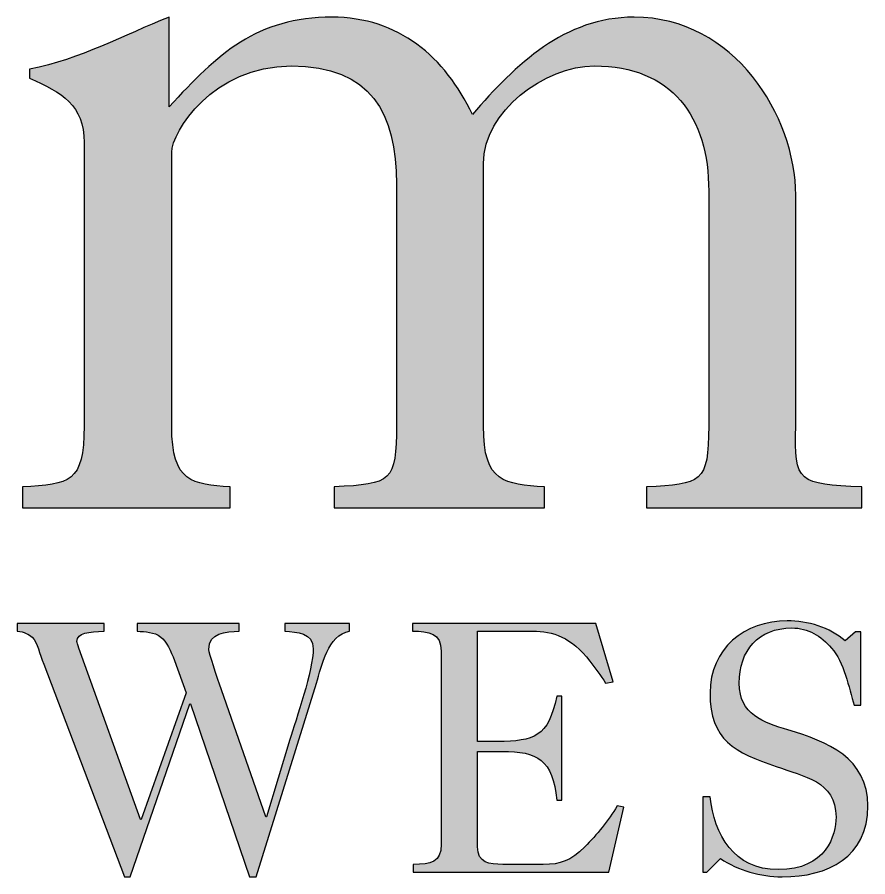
# Model space of a CAD drawing. Header units: millimetres. Extents: x 657.2 to 702.2, y 355.6 to 420.6.
# Drawn here: x 685.68 to 687.74, y 413.833 to 415.913 of the extents above; entities that cross this region are included whole.
import ezdxf

# ---------------------------------------------------------------- set-up
doc = ezdxf.new("R2010")
doc.units = ezdxf.units.MM
doc.layers.add('L18', color=4, linetype='Continuous')
doc.layers.add('TBLK18', color=4, linetype='Continuous')

# ---------------------------------------------------------------- blocks, each defined once
blk = doc.blocks.new('MRWA_Logo')
at = {"layer": 'TBLK18'}
h = blk.add_hatch(color=256, dxfattribs=at)
edge = h.paths.add_edge_path()
edge.add_spline(control_points=[(5.62, -12.6977), (5.62, -12.6977), (5.62, -12.4965), (5.62, -12.4965), (5.62, -12.4965), (6.0791, -12.465), (6.2175, -12.465), (6.2175, -11.9053), (6.2175, -11.9053), (6.2175, -11.9053), (6.2175, -9.1632), (6.2175, -9.1632), (6.2175, -9.1632), (6.2175, -8.7984), (6.0037, -8.6789), (5.6892, -8.5406), (5.6892, -8.5406), (5.6892, -8.5406), (5.6892, -8.4525), (5.6892, -8.4525), (5.6892, -8.4525), (6.186, -8.3582), (6.6011, -8.1192), (7.0414, -7.9494), (7.0414, -7.9494), (7.0414, -7.9494), (7.0414, -8.8173), (7.0414, -8.8173), (7.0414, -8.8173), (7.513, -8.3015), (7.8904, -7.9494), (8.62, -7.9494), (8.62, -7.9494), (9.2615, -7.9494), (9.7143, -8.333), (9.9784, -8.8927), (9.9784, -8.8927), (10.3998, -8.4022), (10.8715, -7.9494), (11.5445, -7.9494), (11.5445, -7.9494), (12.513, -7.9494), (13.1105, -8.9053), (13.1105, -9.6726), (13.1105, -9.6726), (13.1105, -9.6726), (13.1105, -11.9053), (13.1105, -11.9053), (13.1105, -11.9053), (13.0916, -12.465), (13.1419, -12.465), (13.752, -12.4965), (13.752, -12.4965), (13.752, -12.4965), (13.752, -12.6977), (13.752, -12.6977), (13.752, -12.6977), (13.752, -12.6977), (11.6639, -12.6977), (11.6639, -12.6977), (11.6639, -12.6977), (11.6639, -12.6977), (11.6639, -12.4965), (11.6639, -12.4965), (11.6639, -12.4965), (12.1922, -12.465), (12.2677, -12.465), (12.2677, -11.9053), (12.2677, -11.9053), (12.2677, -11.9053), (12.2677, -9.6349), (12.2677, -9.6349), (12.2677, -9.6349), (12.2677, -8.9116), (11.9092, -8.4211), (11.1608, -8.4211), (11.1608, -8.4211), (10.6765, -8.4211), (10.0853, -8.8613), (10.0853, -9.3644), (10.0853, -9.3644), (10.0853, -9.3644), (10.0853, -11.9053), (10.0853, -11.9053), (10.0853, -11.9053), (10.0853, -12.465), (10.2929, -12.465), (10.6765, -12.4965), (10.6765, -12.4965), (10.6765, -12.4965), (10.6765, -12.6977), (10.6765, -12.6977), (10.6765, -12.6977), (10.6765, -12.6977), (8.6388, -12.6977), (8.6388, -12.6977), (8.6388, -12.6977), (8.6388, -12.6977), (8.6388, -12.4965), (8.6388, -12.4965), (8.6388, -12.4965), (9.1986, -12.465), (9.2426, -12.4525), (9.2426, -11.8927), (9.2426, -11.8927), (9.2426, -11.8927), (9.2426, -9.5657), (9.2426, -9.5657), (9.2426, -9.5657), (9.2426, -8.8802), (8.9973, -8.4211), (8.2237, -8.4211), (8.2237, -8.4211), (7.4627, -8.4211), (7.0665, -9.0626), (7.0665, -9.2575), (7.0665, -9.2575), (7.0665, -9.2575), (7.0665, -11.9053), (7.0665, -11.9053), (7.0665, -11.9053), (7.0665, -12.465), (7.2678, -12.465), (7.6326, -12.4965), (7.6326, -12.4965), (7.6326, -12.4965), (7.6326, -12.6977), (7.6326, -12.6977), (7.6326, -12.6977), (7.6326, -12.6977), (5.62, -12.6977), (5.62, -12.6977)], knot_values=[0, 0, 0, 0, 0.030303, 0.030303, 0.030303, 0.030303, 0.060606, 0.060606, 0.060606, 0.060606, 0.090909, 0.090909, 0.090909, 0.090909, 0.121212, 0.121212, 0.121212, 0.121212, 0.151515, 0.151515, 0.151515, 0.151515, 0.181818, 0.181818, 0.181818, 0.181818, 0.212121, 0.212121, 0.212121, 0.212121, 0.242424, 0.242424, 0.242424, 0.242424, 0.272727, 0.272727, 0.272727, 0.272727, 0.30303, 0.30303, 0.30303, 0.30303, 0.333333, 0.333333, 0.333333, 0.333333, 0.363636, 0.363636, 0.363636, 0.363636, 0.393939, 0.393939, 0.393939, 0.393939, 0.424242, 0.424242, 0.424242, 0.424242, 0.454545, 0.454545, 0.454545, 0.454545, 0.484848, 0.484848, 0.484848, 0.484848, 0.515152, 0.515152, 0.515152, 0.515152, 0.545455, 0.545455, 0.545455, 0.545455, 0.575758, 0.575758, 0.575758, 0.575758, 0.606061, 0.606061, 0.606061, 0.606061, 0.636364, 0.636364, 0.636364, 0.636364, 0.666667, 0.666667, 0.666667, 0.666667, 0.69697, 0.69697, 0.69697, 0.69697, 0.727273, 0.727273, 0.727273, 0.727273, 0.757576, 0.757576, 0.757576, 0.757576, 0.787879, 0.787879, 0.787879, 0.787879, 0.818182, 0.818182, 0.818182, 0.818182, 0.848485, 0.848485, 0.848485, 0.848485, 0.878788, 0.878788, 0.878788, 0.878788, 0.909091, 0.909091, 0.909091, 0.909091, 0.939394, 0.939394, 0.939394, 0.939394, 0.969697, 0.969697, 0.969697, 0.969697, 1, 1, 1, 1], degree=3, periodic=0)
h = blk.add_hatch(color=256, dxfattribs=at)
edge = h.paths.add_edge_path()
edge.add_spline(control_points=[(12.2111, -15.497), (12.2111, -15.497), (12.2803, -15.497), (12.2803, -15.497), (12.2803, -15.497), (12.3243, -15.8618), (12.5067, -16.2014), (12.9406, -16.2014), (12.9406, -16.2014), (13.4061, -16.2014), (13.5004, -15.868), (13.5004, -15.692), (13.5004, -15.692), (13.5004, -15.3397), (13.1859, -15.302), (12.9218, -15.2014), (12.9218, -15.2014), (12.5192, -15.0693), (12.2803, -14.9498), (12.2803, -14.4907), (12.2803, -14.4907), (12.2803, -14.0631), (12.6136, -13.7926), (13.0287, -13.7926), (13.0287, -13.7926), (13.2236, -13.7926), (13.4438, -13.8555), (13.5884, -13.9876), (13.5884, -13.9876), (13.5884, -13.9876), (13.6891, -13.8995), (13.6891, -13.8995), (13.6891, -13.8995), (13.6891, -13.8995), (13.7394, -13.8995), (13.7394, -13.8995), (13.7394, -13.8995), (13.7394, -13.8995), (13.7394, -14.6102), (13.7394, -14.6102), (13.7394, -14.6102), (13.7394, -14.6102), (13.6765, -14.6102), (13.6765, -14.6102), (13.6765, -14.6102), (13.6262, -14.4404), (13.5759, -14.1888), (13.4564, -14.0568), (13.4564, -14.0568), (13.3558, -13.9373), (13.23, -13.8618), (13.0727, -13.8618), (13.0727, -13.8618), (12.7457, -13.8618), (12.5633, -14.0819), (12.5633, -14.3964), (12.5633, -14.3964), (12.5633, -14.7046), (12.796, -14.7737), (13.035, -14.8492), (13.035, -14.8492), (13.4186, -14.9624), (13.8086, -15.1196), (13.8086, -15.585), (13.8086, -15.585), (13.8086, -16.0819), (13.4249, -16.2706), (12.9784, -16.2706), (12.9784, -16.2706), (12.7646, -16.2706), (12.557, -16.2077), (12.3809, -16.0945), (12.3809, -16.0945), (12.3809, -16.0945), (12.2488, -16.2265), (12.2488, -16.2265), (12.2488, -16.2265), (12.2488, -16.2265), (12.2111, -16.2265), (12.2111, -16.2265), (12.2111, -16.2265), (12.2111, -16.2265), (12.2111, -15.497), (12.2111, -15.497)], knot_values=[0, 0, 0, 0, 0.047619, 0.047619, 0.047619, 0.047619, 0.095238, 0.095238, 0.095238, 0.095238, 0.142857, 0.142857, 0.142857, 0.142857, 0.190476, 0.190476, 0.190476, 0.190476, 0.238095, 0.238095, 0.238095, 0.238095, 0.285714, 0.285714, 0.285714, 0.285714, 0.333333, 0.333333, 0.333333, 0.333333, 0.380952, 0.380952, 0.380952, 0.380952, 0.428571, 0.428571, 0.428571, 0.428571, 0.47619, 0.47619, 0.47619, 0.47619, 0.52381, 0.52381, 0.52381, 0.52381, 0.571429, 0.571429, 0.571429, 0.571429, 0.619048, 0.619048, 0.619048, 0.619048, 0.666667, 0.666667, 0.666667, 0.666667, 0.714286, 0.714286, 0.714286, 0.714286, 0.761905, 0.761905, 0.761905, 0.761905, 0.809524, 0.809524, 0.809524, 0.809524, 0.857143, 0.857143, 0.857143, 0.857143, 0.904762, 0.904762, 0.904762, 0.904762, 0.952381, 0.952381, 0.952381, 0.952381, 1, 1, 1, 1], degree=3, periodic=0)
h = blk.add_hatch(color=256, dxfattribs=at)
edge = h.paths.add_edge_path()
edge.add_spline(control_points=[(5.5697, -13.8172), (5.5697, -13.8172), (6.4124, -13.8172), (6.4124, -13.8172), (6.4124, -13.8172), (6.4124, -13.8172), (6.4124, -13.8927), (6.4124, -13.8927), (6.4124, -13.8927), (6.2615, -13.899), (6.1483, -13.9053), (6.1483, -13.9933), (6.1483, -13.9933), (6.1483, -13.9996), (6.1546, -14.0248), (6.1671, -14.0562), (6.1671, -14.0562), (6.1671, -14.0562), (6.7646, -15.7166), (6.7646, -15.7166), (6.7646, -15.7166), (6.7646, -15.7166), (6.7709, -15.7166), (6.7709, -15.7166), (6.7709, -15.7166), (6.7709, -15.7166), (7.2049, -14.4902), (7.2049, -14.4902), (7.2049, -14.4902), (7.2049, -14.4902), (7.0917, -14.1757), (7.0917, -14.1757), (7.0917, -14.1757), (7.0602, -14.0877), (7.0162, -13.9933), (6.9596, -13.9493), (6.9596, -13.9493), (6.8967, -13.899), (6.8086, -13.899), (6.7332, -13.8927), (6.7332, -13.8927), (6.7332, -13.8927), (6.7332, -13.8172), (6.7332, -13.8172), (6.7332, -13.8172), (6.7332, -13.8172), (7.7206, -13.8172), (7.7206, -13.8172), (7.7206, -13.8172), (7.7206, -13.8172), (7.7206, -13.8927), (7.7206, -13.8927), (7.7206, -13.8927), (7.5885, -13.899), (7.425, -13.9053), (7.425, -14.0688), (7.425, -14.0688), (7.425, -14.1065), (7.513, -14.3518), (7.5256, -14.3958), (7.5256, -14.3958), (7.5256, -14.3958), (7.9785, -15.6914), (7.9785, -15.6914), (7.9785, -15.6914), (7.9785, -15.6914), (7.9847, -15.6914), (7.9847, -15.6914), (7.9847, -15.6914), (7.9847, -15.6914), (8.2112, -14.943), (8.2112, -14.943), (8.2112, -14.943), (8.2677, -14.7543), (8.4376, -14.2638), (8.4376, -14.0625), (8.4376, -14.0625), (8.4376, -13.9053), (8.2803, -13.9053), (8.1608, -13.8927), (8.1608, -13.8927), (8.1608, -13.8927), (8.1608, -13.8172), (8.1608, -13.8172), (8.1608, -13.8172), (8.1608, -13.8172), (8.7898, -13.8172), (8.7898, -13.8172), (8.7898, -13.8172), (8.7898, -13.8172), (8.7898, -13.8927), (8.7898, -13.8927), (8.7898, -13.8927), (8.5759, -13.9305), (8.5193, -14.226), (8.469, -14.3958), (8.469, -14.3958), (8.469, -14.3958), (7.8841, -16.27), (7.8841, -16.27), (7.8841, -16.27), (7.8841, -16.27), (7.8212, -16.27), (7.8212, -16.27), (7.8212, -16.27), (7.8212, -16.27), (7.2489, -14.5971), (7.2489, -14.5971), (7.2489, -14.5971), (7.2489, -14.5971), (7.2426, -14.5971), (7.2426, -14.5971), (7.2426, -14.5971), (7.2426, -14.5971), (6.664, -16.27), (6.664, -16.27), (6.664, -16.27), (6.664, -16.27), (6.6074, -16.27), (6.6074, -16.27), (6.6074, -16.27), (6.6074, -16.27), (5.8275, -14.2135), (5.8275, -14.2135), (5.8275, -14.2135), (5.7835, -14.1065), (5.7709, -14.0122), (5.7143, -13.9493), (5.7143, -13.9493), (5.6829, -13.9241), (5.6388, -13.899), (5.5697, -13.8927), (5.5697, -13.8927), (5.5697, -13.8927), (5.5697, -13.8172), (5.5697, -13.8172)], knot_values=[0, 0, 0, 0, 0.029412, 0.029412, 0.029412, 0.029412, 0.058824, 0.058824, 0.058824, 0.058824, 0.088235, 0.088235, 0.088235, 0.088235, 0.117647, 0.117647, 0.117647, 0.117647, 0.147059, 0.147059, 0.147059, 0.147059, 0.176471, 0.176471, 0.176471, 0.176471, 0.205882, 0.205882, 0.205882, 0.205882, 0.235294, 0.235294, 0.235294, 0.235294, 0.264706, 0.264706, 0.264706, 0.264706, 0.294118, 0.294118, 0.294118, 0.294118, 0.323529, 0.323529, 0.323529, 0.323529, 0.352941, 0.352941, 0.352941, 0.352941, 0.382353, 0.382353, 0.382353, 0.382353, 0.411765, 0.411765, 0.411765, 0.411765, 0.441176, 0.441176, 0.441176, 0.441176, 0.470588, 0.470588, 0.470588, 0.470588, 0.5, 0.5, 0.5, 0.5, 0.529412, 0.529412, 0.529412, 0.529412, 0.558824, 0.558824, 0.558824, 0.558824, 0.588235, 0.588235, 0.588235, 0.588235, 0.617647, 0.617647, 0.617647, 0.617647, 0.647059, 0.647059, 0.647059, 0.647059, 0.676471, 0.676471, 0.676471, 0.676471, 0.705882, 0.705882, 0.705882, 0.705882, 0.735294, 0.735294, 0.735294, 0.735294, 0.764706, 0.764706, 0.764706, 0.764706, 0.794118, 0.794118, 0.794118, 0.794118, 0.823529, 0.823529, 0.823529, 0.823529, 0.852941, 0.852941, 0.852941, 0.852941, 0.882353, 0.882353, 0.882353, 0.882353, 0.911765, 0.911765, 0.911765, 0.911765, 0.941176, 0.941176, 0.941176, 0.941176, 0.970588, 0.970588, 0.970588, 0.970588, 1, 1, 1, 1], degree=3, periodic=0)
h = blk.add_hatch(color=256, dxfattribs=at)
edge = h.paths.add_edge_path()
edge.add_spline(control_points=[(9.4061, -16.226), (9.4061, -16.226), (9.4061, -16.1505), (9.4061, -16.1505), (9.4061, -16.1505), (9.5759, -16.1505), (9.6765, -16.1317), (9.6765, -15.9556), (9.6765, -15.9556), (9.6765, -15.9556), (9.6765, -14.0877), (9.6765, -14.0877), (9.6765, -14.0877), (9.6765, -13.9116), (9.5571, -13.8927), (9.3998, -13.8927), (9.3998, -13.8927), (9.3998, -13.8927), (9.3998, -13.8172), (9.3998, -13.8172), (9.3998, -13.8172), (9.3998, -13.8172), (11.1734, -13.8172), (11.1734, -13.8172), (11.1734, -13.8172), (11.1734, -13.8172), (11.3432, -14.3833), (11.3432, -14.3833), (11.3432, -14.3833), (11.3432, -14.3833), (11.2677, -14.3958), (11.2677, -14.3958), (11.2677, -14.3958), (11.2237, -14.3204), (11.1671, -14.2512), (11.1168, -14.182), (11.1168, -14.182), (10.9344, -13.9493), (10.7583, -13.8927), (10.5633, -13.8927), (10.5633, -13.8927), (10.5633, -13.8927), (10.0288, -13.8927), (10.0288, -13.8927), (10.0288, -13.8927), (10.0288, -13.8927), (10.0288, -14.9619), (10.0288, -14.9619), (10.0288, -14.9619), (10.0288, -14.9619), (10.2237, -14.9619), (10.2237, -14.9619), (10.2237, -14.9619), (10.5759, -14.9556), (10.7143, -14.9179), (10.796, -14.5216), (10.796, -14.5216), (10.796, -14.5216), (10.8463, -14.5216), (10.8463, -14.5216), (10.8463, -14.5216), (10.8463, -14.5216), (10.8463, -15.5279), (10.8463, -15.5279), (10.8463, -15.5279), (10.8463, -15.5279), (10.796, -15.5279), (10.796, -15.5279), (10.796, -15.5279), (10.7583, -15.138), (10.6074, -15.0562), (10.2677, -15.0562), (10.2677, -15.0562), (10.2677, -15.0562), (10.0288, -15.0562), (10.0288, -15.0562), (10.0288, -15.0562), (10.0288, -15.0562), (10.0288, -15.9807), (10.0288, -15.9807), (10.0288, -15.9807), (10.0288, -16.138), (10.142, -16.1505), (10.274, -16.1505), (10.274, -16.1505), (10.274, -16.1505), (10.6639, -16.1505), (10.6639, -16.1505), (10.6639, -16.1505), (10.8338, -16.1505), (10.9281, -16.1191), (11.0665, -15.9807), (11.0665, -15.9807), (11.186, -15.8612), (11.2929, -15.7292), (11.3809, -15.5845), (11.3809, -15.5845), (11.3809, -15.5845), (11.4438, -15.5971), (11.4438, -15.5971), (11.4438, -15.5971), (11.4438, -15.5971), (11.2992, -16.226), (11.2992, -16.226), (11.2992, -16.226), (11.2992, -16.226), (9.4061, -16.226), (9.4061, -16.226)], knot_values=[0, 0, 0, 0, 0.037037, 0.037037, 0.037037, 0.037037, 0.074074, 0.074074, 0.074074, 0.074074, 0.111111, 0.111111, 0.111111, 0.111111, 0.148148, 0.148148, 0.148148, 0.148148, 0.185185, 0.185185, 0.185185, 0.185185, 0.222222, 0.222222, 0.222222, 0.222222, 0.259259, 0.259259, 0.259259, 0.259259, 0.296296, 0.296296, 0.296296, 0.296296, 0.333333, 0.333333, 0.333333, 0.333333, 0.37037, 0.37037, 0.37037, 0.37037, 0.407407, 0.407407, 0.407407, 0.407407, 0.444444, 0.444444, 0.444444, 0.444444, 0.481481, 0.481481, 0.481481, 0.481481, 0.518519, 0.518519, 0.518519, 0.518519, 0.555556, 0.555556, 0.555556, 0.555556, 0.592593, 0.592593, 0.592593, 0.592593, 0.62963, 0.62963, 0.62963, 0.62963, 0.666667, 0.666667, 0.666667, 0.666667, 0.703704, 0.703704, 0.703704, 0.703704, 0.740741, 0.740741, 0.740741, 0.740741, 0.777778, 0.777778, 0.777778, 0.777778, 0.814815, 0.814815, 0.814815, 0.814815, 0.851852, 0.851852, 0.851852, 0.851852, 0.888889, 0.888889, 0.888889, 0.888889, 0.925926, 0.925926, 0.925926, 0.925926, 0.962963, 0.962963, 0.962963, 0.962963, 1, 1, 1, 1], degree=3, periodic=0)
for points, knots in [([(5.62, -12.6977), (5.62, -12.6977), (5.62, -12.4965), (5.62, -12.4965), (5.62, -12.4965), (6.0791, -12.465), (6.2175, -12.465), (6.2175, -11.9053), (6.2175, -11.9053), (6.2175, -11.9053), (6.2175, -9.1632), (6.2175, -9.1632), (6.2175, -9.1632), (6.2175, -8.7984), (6.0037, -8.6789), (5.6892, -8.5406), (5.6892, -8.5406), (5.6892, -8.5406), (5.6892, -8.4525), (5.6892, -8.4525), (5.6892, -8.4525), (6.186, -8.3582), (6.6011, -8.1192), (7.0414, -7.9494), (7.0414, -7.9494), (7.0414, -7.9494), (7.0414, -8.8173), (7.0414, -8.8173), (7.0414, -8.8173), (7.513, -8.3015), (7.8904, -7.9494), (8.62, -7.9494), (8.62, -7.9494), (9.2615, -7.9494), (9.7143, -8.333), (9.9784, -8.8927), (9.9784, -8.8927), (10.3998, -8.4022), (10.8715, -7.9494), (11.5445, -7.9494), (11.5445, -7.9494), (12.513, -7.9494), (13.1105, -8.9053), (13.1105, -9.6726), (13.1105, -9.6726), (13.1105, -9.6726), (13.1105, -11.9053), (13.1105, -11.9053), (13.1105, -11.9053), (13.0916, -12.465), (13.1419, -12.465), (13.752, -12.4965), (13.752, -12.4965), (13.752, -12.4965), (13.752, -12.6977), (13.752, -12.6977), (13.752, -12.6977), (13.752, -12.6977), (11.6639, -12.6977), (11.6639, -12.6977), (11.6639, -12.6977), (11.6639, -12.6977), (11.6639, -12.4965), (11.6639, -12.4965), (11.6639, -12.4965), (12.1922, -12.465), (12.2677, -12.465), (12.2677, -11.9053), (12.2677, -11.9053), (12.2677, -11.9053), (12.2677, -9.6349), (12.2677, -9.6349), (12.2677, -9.6349), (12.2677, -8.9116), (11.9092, -8.4211), (11.1608, -8.4211), (11.1608, -8.4211), (10.6765, -8.4211), (10.0853, -8.8613), (10.0853, -9.3644), (10.0853, -9.3644), (10.0853, -9.3644), (10.0853, -11.9053), (10.0853, -11.9053), (10.0853, -11.9053), (10.0853, -12.465), (10.2929, -12.465), (10.6765, -12.4965), (10.6765, -12.4965), (10.6765, -12.4965), (10.6765, -12.6977), (10.6765, -12.6977), (10.6765, -12.6977), (10.6765, -12.6977), (8.6388, -12.6977), (8.6388, -12.6977), (8.6388, -12.6977), (8.6388, -12.6977), (8.6388, -12.4965), (8.6388, -12.4965), (8.6388, -12.4965), (9.1986, -12.465), (9.2426, -12.4525), (9.2426, -11.8927), (9.2426, -11.8927), (9.2426, -11.8927), (9.2426, -9.5657), (9.2426, -9.5657), (9.2426, -9.5657), (9.2426, -8.8802), (8.9973, -8.4211), (8.2237, -8.4211), (8.2237, -8.4211), (7.4627, -8.4211), (7.0665, -9.0626), (7.0665, -9.2575), (7.0665, -9.2575), (7.0665, -9.2575), (7.0665, -11.9053), (7.0665, -11.9053), (7.0665, -11.9053), (7.0665, -12.465), (7.2678, -12.465), (7.6326, -12.4965), (7.6326, -12.4965), (7.6326, -12.4965), (7.6326, -12.6977), (7.6326, -12.6977), (7.6326, -12.6977), (7.6326, -12.6977), (5.62, -12.6977), (5.62, -12.6977)], [0, 0, 0, 0, 0.030303, 0.030303, 0.030303, 0.030303, 0.060606, 0.060606, 0.060606, 0.060606, 0.090909, 0.090909, 0.090909, 0.090909, 0.121212, 0.121212, 0.121212, 0.121212, 0.151515, 0.151515, 0.151515, 0.151515, 0.181818, 0.181818, 0.181818, 0.181818, 0.212121, 0.212121, 0.212121, 0.212121, 0.242424, 0.242424, 0.242424, 0.242424, 0.272727, 0.272727, 0.272727, 0.272727, 0.30303, 0.30303, 0.30303, 0.30303, 0.333333, 0.333333, 0.333333, 0.333333, 0.363636, 0.363636, 0.363636, 0.363636, 0.393939, 0.393939, 0.393939, 0.393939, 0.424242, 0.424242, 0.424242, 0.424242, 0.454545, 0.454545, 0.454545, 0.454545, 0.484848, 0.484848, 0.484848, 0.484848, 0.515152, 0.515152, 0.515152, 0.515152, 0.545455, 0.545455, 0.545455, 0.545455, 0.575758, 0.575758, 0.575758, 0.575758, 0.606061, 0.606061, 0.606061, 0.606061, 0.636364, 0.636364, 0.636364, 0.636364, 0.666667, 0.666667, 0.666667, 0.666667, 0.69697, 0.69697, 0.69697, 0.69697, 0.727273, 0.727273, 0.727273, 0.727273, 0.757576, 0.757576, 0.757576, 0.757576, 0.787879, 0.787879, 0.787879, 0.787879, 0.818182, 0.818182, 0.818182, 0.818182, 0.848485, 0.848485, 0.848485, 0.848485, 0.878788, 0.878788, 0.878788, 0.878788, 0.909091, 0.909091, 0.909091, 0.909091, 0.939394, 0.939394, 0.939394, 0.939394, 0.969697, 0.969697, 0.969697, 0.969697, 1, 1, 1, 1]), ([(12.2111, -15.497), (12.2111, -15.497), (12.2803, -15.497), (12.2803, -15.497), (12.2803, -15.497), (12.3243, -15.8618), (12.5067, -16.2014), (12.9406, -16.2014), (12.9406, -16.2014), (13.4061, -16.2014), (13.5004, -15.868), (13.5004, -15.692), (13.5004, -15.692), (13.5004, -15.3397), (13.1859, -15.302), (12.9218, -15.2014), (12.9218, -15.2014), (12.5192, -15.0693), (12.2803, -14.9498), (12.2803, -14.4907), (12.2803, -14.4907), (12.2803, -14.0631), (12.6136, -13.7926), (13.0287, -13.7926), (13.0287, -13.7926), (13.2236, -13.7926), (13.4438, -13.8555), (13.5884, -13.9876), (13.5884, -13.9876), (13.5884, -13.9876), (13.6891, -13.8995), (13.6891, -13.8995), (13.6891, -13.8995), (13.6891, -13.8995), (13.7394, -13.8995), (13.7394, -13.8995), (13.7394, -13.8995), (13.7394, -13.8995), (13.7394, -14.6102), (13.7394, -14.6102), (13.7394, -14.6102), (13.7394, -14.6102), (13.6765, -14.6102), (13.6765, -14.6102), (13.6765, -14.6102), (13.6262, -14.4404), (13.5759, -14.1888), (13.4564, -14.0568), (13.4564, -14.0568), (13.3558, -13.9373), (13.23, -13.8618), (13.0727, -13.8618), (13.0727, -13.8618), (12.7457, -13.8618), (12.5633, -14.0819), (12.5633, -14.3964), (12.5633, -14.3964), (12.5633, -14.7046), (12.796, -14.7737), (13.035, -14.8492), (13.035, -14.8492), (13.4186, -14.9624), (13.8086, -15.1196), (13.8086, -15.585), (13.8086, -15.585), (13.8086, -16.0819), (13.4249, -16.2706), (12.9784, -16.2706), (12.9784, -16.2706), (12.7646, -16.2706), (12.557, -16.2077), (12.3809, -16.0945), (12.3809, -16.0945), (12.3809, -16.0945), (12.2488, -16.2265), (12.2488, -16.2265), (12.2488, -16.2265), (12.2488, -16.2265), (12.2111, -16.2265), (12.2111, -16.2265), (12.2111, -16.2265), (12.2111, -16.2265), (12.2111, -15.497), (12.2111, -15.497)], [0, 0, 0, 0, 0.047619, 0.047619, 0.047619, 0.047619, 0.095238, 0.095238, 0.095238, 0.095238, 0.142857, 0.142857, 0.142857, 0.142857, 0.190476, 0.190476, 0.190476, 0.190476, 0.238095, 0.238095, 0.238095, 0.238095, 0.285714, 0.285714, 0.285714, 0.285714, 0.333333, 0.333333, 0.333333, 0.333333, 0.380952, 0.380952, 0.380952, 0.380952, 0.428571, 0.428571, 0.428571, 0.428571, 0.47619, 0.47619, 0.47619, 0.47619, 0.52381, 0.52381, 0.52381, 0.52381, 0.571429, 0.571429, 0.571429, 0.571429, 0.619048, 0.619048, 0.619048, 0.619048, 0.666667, 0.666667, 0.666667, 0.666667, 0.714286, 0.714286, 0.714286, 0.714286, 0.761905, 0.761905, 0.761905, 0.761905, 0.809524, 0.809524, 0.809524, 0.809524, 0.857143, 0.857143, 0.857143, 0.857143, 0.904762, 0.904762, 0.904762, 0.904762, 0.952381, 0.952381, 0.952381, 0.952381, 1, 1, 1, 1]), ([(5.5697, -13.8172), (5.5697, -13.8172), (6.4124, -13.8172), (6.4124, -13.8172), (6.4124, -13.8172), (6.4124, -13.8172), (6.4124, -13.8927), (6.4124, -13.8927), (6.4124, -13.8927), (6.2615, -13.899), (6.1483, -13.9053), (6.1483, -13.9933), (6.1483, -13.9933), (6.1483, -13.9996), (6.1546, -14.0248), (6.1671, -14.0562), (6.1671, -14.0562), (6.1671, -14.0562), (6.7646, -15.7166), (6.7646, -15.7166), (6.7646, -15.7166), (6.7646, -15.7166), (6.7709, -15.7166), (6.7709, -15.7166), (6.7709, -15.7166), (6.7709, -15.7166), (7.2049, -14.4902), (7.2049, -14.4902), (7.2049, -14.4902), (7.2049, -14.4902), (7.0917, -14.1757), (7.0917, -14.1757), (7.0917, -14.1757), (7.0602, -14.0877), (7.0162, -13.9933), (6.9596, -13.9493), (6.9596, -13.9493), (6.8967, -13.899), (6.8086, -13.899), (6.7332, -13.8927), (6.7332, -13.8927), (6.7332, -13.8927), (6.7332, -13.8172), (6.7332, -13.8172), (6.7332, -13.8172), (6.7332, -13.8172), (7.7206, -13.8172), (7.7206, -13.8172), (7.7206, -13.8172), (7.7206, -13.8172), (7.7206, -13.8927), (7.7206, -13.8927), (7.7206, -13.8927), (7.5885, -13.899), (7.425, -13.9053), (7.425, -14.0688), (7.425, -14.0688), (7.425, -14.1065), (7.513, -14.3518), (7.5256, -14.3958), (7.5256, -14.3958), (7.5256, -14.3958), (7.9785, -15.6914), (7.9785, -15.6914), (7.9785, -15.6914), (7.9785, -15.6914), (7.9847, -15.6914), (7.9847, -15.6914), (7.9847, -15.6914), (7.9847, -15.6914), (8.2112, -14.943), (8.2112, -14.943), (8.2112, -14.943), (8.2677, -14.7543), (8.4376, -14.2638), (8.4376, -14.0625), (8.4376, -14.0625), (8.4376, -13.9053), (8.2803, -13.9053), (8.1608, -13.8927), (8.1608, -13.8927), (8.1608, -13.8927), (8.1608, -13.8172), (8.1608, -13.8172), (8.1608, -13.8172), (8.1608, -13.8172), (8.7898, -13.8172), (8.7898, -13.8172), (8.7898, -13.8172), (8.7898, -13.8172), (8.7898, -13.8927), (8.7898, -13.8927), (8.7898, -13.8927), (8.5759, -13.9305), (8.5193, -14.226), (8.469, -14.3958), (8.469, -14.3958), (8.469, -14.3958), (7.8841, -16.27), (7.8841, -16.27), (7.8841, -16.27), (7.8841, -16.27), (7.8212, -16.27), (7.8212, -16.27), (7.8212, -16.27), (7.8212, -16.27), (7.2489, -14.5971), (7.2489, -14.5971), (7.2489, -14.5971), (7.2489, -14.5971), (7.2426, -14.5971), (7.2426, -14.5971), (7.2426, -14.5971), (7.2426, -14.5971), (6.664, -16.27), (6.664, -16.27), (6.664, -16.27), (6.664, -16.27), (6.6074, -16.27), (6.6074, -16.27), (6.6074, -16.27), (6.6074, -16.27), (5.8275, -14.2135), (5.8275, -14.2135), (5.8275, -14.2135), (5.7835, -14.1065), (5.7709, -14.0122), (5.7143, -13.9493), (5.7143, -13.9493), (5.6829, -13.9241), (5.6388, -13.899), (5.5697, -13.8927), (5.5697, -13.8927), (5.5697, -13.8927), (5.5697, -13.8172), (5.5697, -13.8172)], [0, 0, 0, 0, 0.029412, 0.029412, 0.029412, 0.029412, 0.058824, 0.058824, 0.058824, 0.058824, 0.088235, 0.088235, 0.088235, 0.088235, 0.117647, 0.117647, 0.117647, 0.117647, 0.147059, 0.147059, 0.147059, 0.147059, 0.176471, 0.176471, 0.176471, 0.176471, 0.205882, 0.205882, 0.205882, 0.205882, 0.235294, 0.235294, 0.235294, 0.235294, 0.264706, 0.264706, 0.264706, 0.264706, 0.294118, 0.294118, 0.294118, 0.294118, 0.323529, 0.323529, 0.323529, 0.323529, 0.352941, 0.352941, 0.352941, 0.352941, 0.382353, 0.382353, 0.382353, 0.382353, 0.411765, 0.411765, 0.411765, 0.411765, 0.441176, 0.441176, 0.441176, 0.441176, 0.470588, 0.470588, 0.470588, 0.470588, 0.5, 0.5, 0.5, 0.5, 0.529412, 0.529412, 0.529412, 0.529412, 0.558824, 0.558824, 0.558824, 0.558824, 0.588235, 0.588235, 0.588235, 0.588235, 0.617647, 0.617647, 0.617647, 0.617647, 0.647059, 0.647059, 0.647059, 0.647059, 0.676471, 0.676471, 0.676471, 0.676471, 0.705882, 0.705882, 0.705882, 0.705882, 0.735294, 0.735294, 0.735294, 0.735294, 0.764706, 0.764706, 0.764706, 0.764706, 0.794118, 0.794118, 0.794118, 0.794118, 0.823529, 0.823529, 0.823529, 0.823529, 0.852941, 0.852941, 0.852941, 0.852941, 0.882353, 0.882353, 0.882353, 0.882353, 0.911765, 0.911765, 0.911765, 0.911765, 0.941176, 0.941176, 0.941176, 0.941176, 0.970588, 0.970588, 0.970588, 0.970588, 1, 1, 1, 1]), ([(9.4061, -16.226), (9.4061, -16.226), (9.4061, -16.1505), (9.4061, -16.1505), (9.4061, -16.1505), (9.5759, -16.1505), (9.6765, -16.1317), (9.6765, -15.9556), (9.6765, -15.9556), (9.6765, -15.9556), (9.6765, -14.0877), (9.6765, -14.0877), (9.6765, -14.0877), (9.6765, -13.9116), (9.5571, -13.8927), (9.3998, -13.8927), (9.3998, -13.8927), (9.3998, -13.8927), (9.3998, -13.8172), (9.3998, -13.8172), (9.3998, -13.8172), (9.3998, -13.8172), (11.1734, -13.8172), (11.1734, -13.8172), (11.1734, -13.8172), (11.1734, -13.8172), (11.3432, -14.3833), (11.3432, -14.3833), (11.3432, -14.3833), (11.3432, -14.3833), (11.2677, -14.3958), (11.2677, -14.3958), (11.2677, -14.3958), (11.2237, -14.3204), (11.1671, -14.2512), (11.1168, -14.182), (11.1168, -14.182), (10.9344, -13.9493), (10.7583, -13.8927), (10.5633, -13.8927), (10.5633, -13.8927), (10.5633, -13.8927), (10.0288, -13.8927), (10.0288, -13.8927), (10.0288, -13.8927), (10.0288, -13.8927), (10.0288, -14.9619), (10.0288, -14.9619), (10.0288, -14.9619), (10.0288, -14.9619), (10.2237, -14.9619), (10.2237, -14.9619), (10.2237, -14.9619), (10.5759, -14.9556), (10.7143, -14.9179), (10.796, -14.5216), (10.796, -14.5216), (10.796, -14.5216), (10.8463, -14.5216), (10.8463, -14.5216), (10.8463, -14.5216), (10.8463, -14.5216), (10.8463, -15.5279), (10.8463, -15.5279), (10.8463, -15.5279), (10.8463, -15.5279), (10.796, -15.5279), (10.796, -15.5279), (10.796, -15.5279), (10.7583, -15.138), (10.6074, -15.0562), (10.2677, -15.0562), (10.2677, -15.0562), (10.2677, -15.0562), (10.0288, -15.0562), (10.0288, -15.0562), (10.0288, -15.0562), (10.0288, -15.0562), (10.0288, -15.9807), (10.0288, -15.9807), (10.0288, -15.9807), (10.0288, -16.138), (10.142, -16.1505), (10.274, -16.1505), (10.274, -16.1505), (10.274, -16.1505), (10.6639, -16.1505), (10.6639, -16.1505), (10.6639, -16.1505), (10.8338, -16.1505), (10.9281, -16.1191), (11.0665, -15.9807), (11.0665, -15.9807), (11.186, -15.8612), (11.2929, -15.7292), (11.3809, -15.5845), (11.3809, -15.5845), (11.3809, -15.5845), (11.4438, -15.5971), (11.4438, -15.5971), (11.4438, -15.5971), (11.4438, -15.5971), (11.2992, -16.226), (11.2992, -16.226), (11.2992, -16.226), (11.2992, -16.226), (9.4061, -16.226), (9.4061, -16.226)], [0, 0, 0, 0, 0.037037, 0.037037, 0.037037, 0.037037, 0.074074, 0.074074, 0.074074, 0.074074, 0.111111, 0.111111, 0.111111, 0.111111, 0.148148, 0.148148, 0.148148, 0.148148, 0.185185, 0.185185, 0.185185, 0.185185, 0.222222, 0.222222, 0.222222, 0.222222, 0.259259, 0.259259, 0.259259, 0.259259, 0.296296, 0.296296, 0.296296, 0.296296, 0.333333, 0.333333, 0.333333, 0.333333, 0.37037, 0.37037, 0.37037, 0.37037, 0.407407, 0.407407, 0.407407, 0.407407, 0.444444, 0.444444, 0.444444, 0.444444, 0.481481, 0.481481, 0.481481, 0.481481, 0.518519, 0.518519, 0.518519, 0.518519, 0.555556, 0.555556, 0.555556, 0.555556, 0.592593, 0.592593, 0.592593, 0.592593, 0.62963, 0.62963, 0.62963, 0.62963, 0.666667, 0.666667, 0.666667, 0.666667, 0.703704, 0.703704, 0.703704, 0.703704, 0.740741, 0.740741, 0.740741, 0.740741, 0.777778, 0.777778, 0.777778, 0.777778, 0.814815, 0.814815, 0.814815, 0.814815, 0.851852, 0.851852, 0.851852, 0.851852, 0.888889, 0.888889, 0.888889, 0.888889, 0.925926, 0.925926, 0.925926, 0.925926, 0.962963, 0.962963, 0.962963, 0.962963, 1, 1, 1, 1])]:
    blk.add_open_spline(points, degree=3, knots=knots, dxfattribs=at)

msp = doc.modelspace()

# ---------------------------------------------------------------- block references
at = {"layer": 'L18', "xscale": 0.25, "yscale": 0.25, "zscale": 0.25}
msp.add_blockref('MRWA_Logo', (684.2877, 417.9005), dxfattribs=at)

doc.saveas('drawing.dxf')
